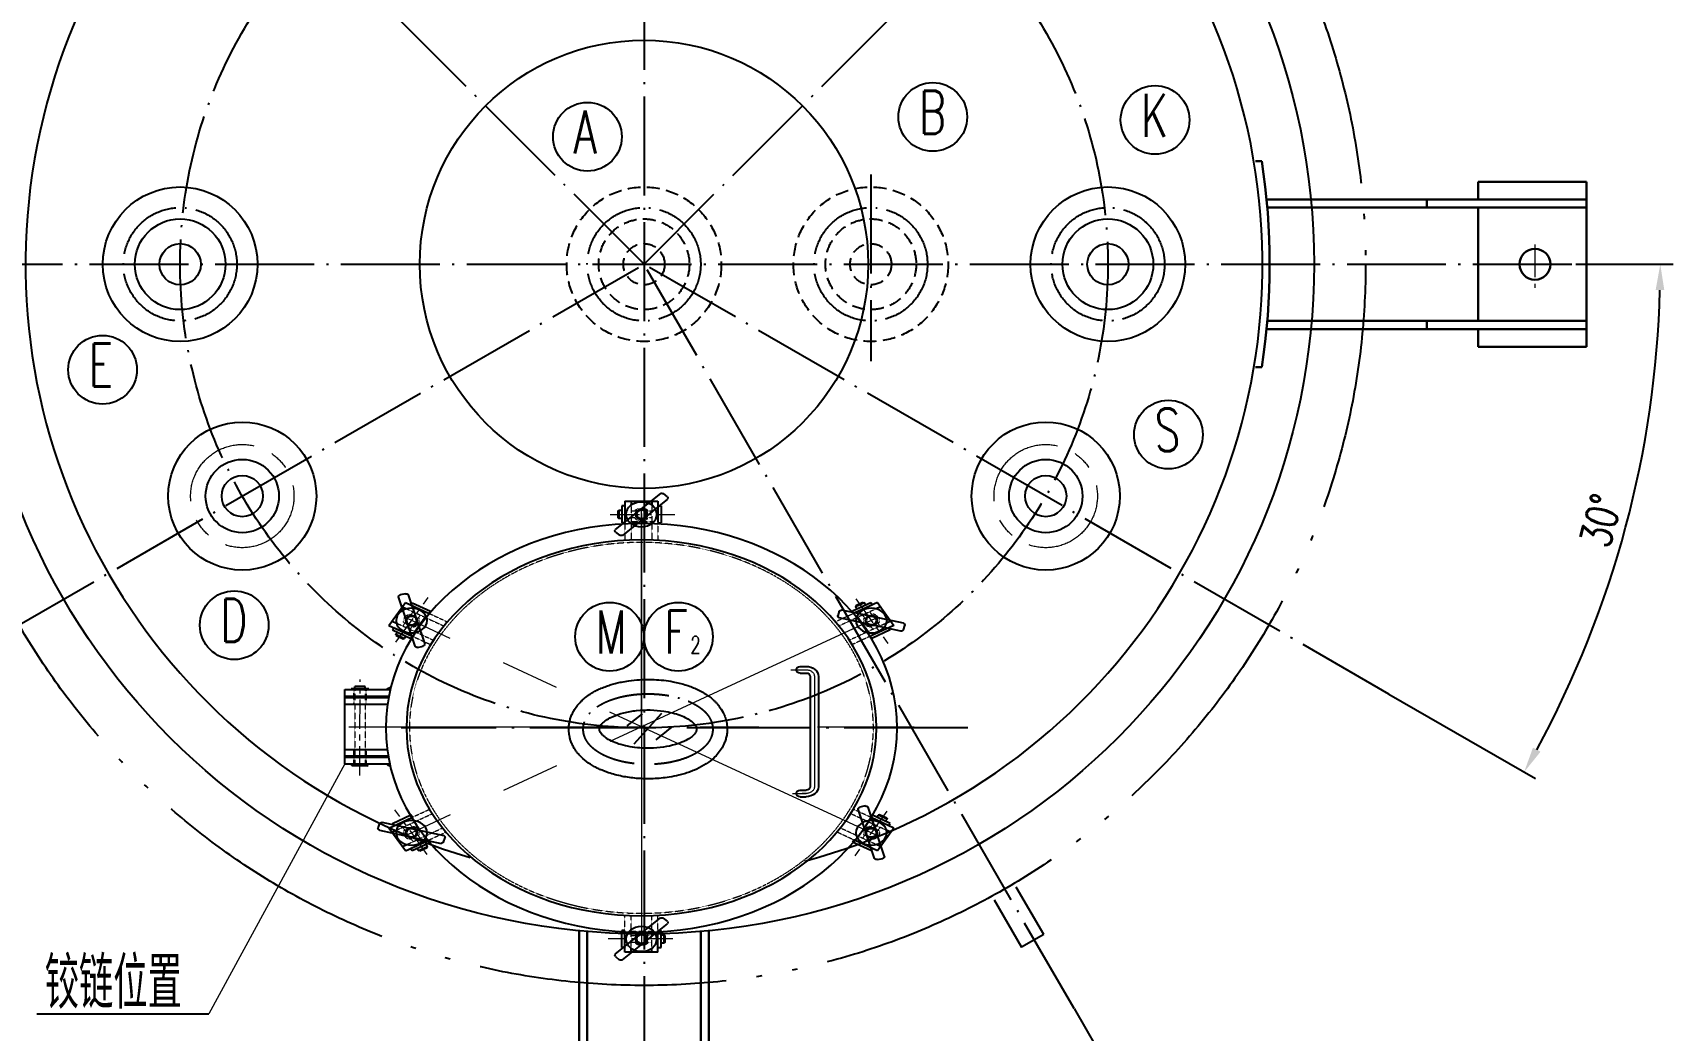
# Model space of a CAD drawing. Extents: x -24492 to -8511, y -379 to 8736.
# Drawn here: x -13362 to -11771, y 853 to 1821 of the extents above; entities that cross this region are included whole.
import ezdxf

# ---------------------------------------------------------------- set-up
doc = ezdxf.new("R2010")
doc.units = 0
doc.header["$MEASUREMENT"] = 0
for name, pattern in [('ACAD_ISO04W100', [30.5, 24, -3, 0.5, -3]), ('ACAD_ISO05W100', [34, 24, -3, 0.5, -3, 0.5, -3]), ('CENTER', [50.8, 31.75, -6.35, 6.35, -6.35]), ('HIDDEN', [0.375, 0.25, -0.125])]:
    doc.linetypes.add(name, pattern=pattern)
doc.layers.get('0').update_dxf_attribs({"linetype": 'CONTINUOUS'})
doc.layers.get('DEFPOINTS').update_dxf_attribs({"linetype": 'CONTINUOUS'})
for name, color, linetype in [('1中心线', 3, 'ACAD_ISO04W100'), ('3轮廓', 7, 'CONTINUOUS'), ('3轮廓、图框', 7, 'CONTINUOUS'), ('4文字、标注、剖面线', 5, 'CONTINUOUS'), ('4文字标注', 5, 'CONTINUOUS'), ('6断裂线', 6, 'ACAD_ISO05W100'), ('7虚线', 1, 'HIDDEN')]:
    doc.layers.add(name, color=color, linetype=linetype)
for name, color, linetype, lineweight in [('中心线', 3, 'CENTER', 18), ('文字，标注', 5, 'CONTINUOUS', 18), ('虚线', 6, 'HIDDEN', 18), ('轮廓线', 7, 'CONTINUOUS', 30)]:
    doc.layers.add(name, color=color, linetype=linetype, lineweight=lineweight)
doc.styles.add('样式 2', font='ROMANS.shx', dxfattribs={"width": 0.75, "bigfont": 'hmhz.shx'})
doc.dimstyles.new('1-4 装配总图', dxfattribs={"dimscale": 4, "dimtxt": 3, "dimasz": 2.5, "dimexe": 1.25, "dimexo": 0, "dimgap": 1, "dimtad": 1, "dimdec": 0, "dimdsep": 46, "dimtxsty": '样式 2', "dimcen": 2.5, "dimclrd": 256, "dimclre": 256, "dimclrt": 256, "dimadec": 0, "dimazin": 0, "dimtfac": 1, "dimtdec": 0, "dimtmove": 0, "dimatfit": 1, "dimfxl": 1, "dimtfill": 1, "dimtfillclr": 256, "dimlwd": -1, "dimarcsym": 0})

# ---------------------------------------------------------------- blocks, each defined once
blk = doc.blocks.new('*D85')
at = {"layer": '3轮廓', "color": 5, "lineweight": -2}
blk.add_line((-12212.9, 2152.6), (-12078.2, 2287.3), dxfattribs=at)
at = {"layer": '3轮廓', "color": 5}
blk.add_arc((-12769.2, 1596.3), 964.7, 46.4848, 88.5152, dxfattribs=at)
for points in [[(-12744.1, 2564.9), (-12744.2, 2556.6), (-12769.2, 2561.1)], [(-12107.8, 2293), (-12102, 2298.9), (-12087, 2278.5)]]:
    blk.add_solid(points, dxfattribs=at)
at = {"layer": 'DEFPOINTS', "color": 0}
for p in [(-12769.2, 2613.2), (-12286.8, 2431.8), (-12212.9, 2152.6), (-12769.2, 1596.3), (-12769.2, 603.3)]:
    blk.add_point(p, dxfattribs=at)
at = {"layer": '3轮廓', "color": 5, "insert": (-12525, 2555.5), "char_height": 30, "attachment_point": 5, "rotation": 345.7175, "style": '样式 2'}
blk.add_mtext('45%%d', dxfattribs=at)
blk = doc.blocks.new('*D86')
at = {"layer": '3轮廓', "color": 5, "lineweight": -2}
blk.add_line((-13325.5, 2152.6), (-13461.9, 2289), dxfattribs=at)
at = {"layer": '3轮廓', "color": 5}
blk.add_arc((-12769.2, 1596.3), 967.1, 91.4812, 133.5188, dxfattribs=at)
for points in [[(-12794.1, 2559), (-12794.2, 2567.3), (-12769.2, 2563.4)], [(-13438, 2300.6), (-13432.2, 2294.6), (-13453, 2280.2)]]:
    blk.add_solid(points, dxfattribs=at)
at = {"layer": 'DEFPOINTS', "color": 0}
for p in [(-12769.2, 2613.2), (-13252.7, 2433.9), (-13325.5, 2152.6), (-12769.2, 1596.3), (-12769.2, 603.3)]:
    blk.add_point(p, dxfattribs=at)
at = {"layer": '3轮廓', "color": 5, "insert": (-13024.9, 2554.9), "char_height": 30, "attachment_point": 5, "rotation": 14.9357, "style": '样式 2'}
blk.add_mtext('45%%d', dxfattribs=at)
blk = doc.blocks.new('*D90')
at = {"layer": '3轮廓', "color": 5, "lineweight": -2}
for p, q in [((-13673.2, 1596.3), (-13767.6, 1596.3)), ((-13491.7, 1179.2), (-13633.8, 1097.1))]:
    blk.add_line(p, q, dxfattribs=at)
at = {"layer": '3轮廓', "color": 5}
blk.add_arc((-12769.2, 1596.3), 985.9, 181.4529, 208.5471, dxfattribs=at)
for points in [[(-13750.6, 1571.4), (-13758.9, 1571.3), (-13755.1, 1596.3)], [(-13638.9, 1123.2), (-13631.6, 1127.2), (-13623, 1103.4)]]:
    blk.add_solid(points, dxfattribs=at)
at = {"layer": 'DEFPOINTS', "color": 0}
for p in [(-13673.2, 1596.3), (-12769.2, 1596.3), (-11865.2, 1596.3), (-13740.1, 1425.1), (-13491.7, 1179.2)]:
    blk.add_point(p, dxfattribs=at)
at = {"layer": '3轮廓', "color": 5, "insert": (-13697.3, 1347.6), "char_height": 30, "attachment_point": 5, "rotation": 285, "style": '样式 2'}
blk.add_mtext('30%%d', dxfattribs=at)
blk = doc.blocks.new('管口符号')
at = {"layer": '4文字标注'}
blk.add_circle((-1249.14, -514.69), 4, dxfattribs=at)
at = {"layer": '4文字标注', "style": '样式 2', "width": 0.7}
for tag, p, height in [('A', (-1250.76, -516.64), 5), ('1', (-1247.74, -516.63), 2)]:
    blk.add_attdef(tag, p, '', height=height, dxfattribs=at)
blk = doc.blocks.new('*D95')
at = {"layer": '3轮廓', "color": 5, "lineweight": -2}
for p, q in [((-11865.2, 1596.3), (-11770.8, 1596.3)), ((-12046.6, 1179.2), (-11904.5, 1097.1))]:
    blk.add_line(p, q, dxfattribs=at)
at = {"layer": '3轮廓', "color": 5}
blk.add_arc((-12769.2, 1596.3), 985.9, 331.4529, 358.5471, dxfattribs=at)
for points in [[(-11779.4, 1571.3), (-11787.8, 1571.4), (-11783.3, 1596.3)], [(-11906.8, 1127.2), (-11899.5, 1123.2), (-11915.4, 1103.4)]]:
    blk.add_solid(points, dxfattribs=at)
at = {"layer": 'DEFPOINTS', "color": 0}
for p in [(-13673.2, 1596.3), (-12769.2, 1596.3), (-11865.2, 1596.3), (-11842.7, 1259.1), (-12046.6, 1179.2)]:
    blk.add_point(p, dxfattribs=at)
at = {"layer": '3轮廓', "color": 5, "insert": (-11841, 1347.6), "char_height": 30, "attachment_point": 5, "rotation": 75, "style": '样式 2'}
blk.add_mtext('30%%d', dxfattribs=at)
blk = doc.blocks.new('*D96')
at = {"layer": '3轮廓', "color": 5, "lineweight": -2}
blk.add_line((-12352, 873.8), (-12282.3, 753), dxfattribs=at)
at = {"layer": '3轮廓', "color": 5}
blk.add_arc((-12769.2, 1596.3), 961.3, 271.4901, 298.5099, dxfattribs=at)
for points in [[(-12308.3, 748), (-12312.4, 755.3), (-12288.5, 763.8)], [(-12744.2, 639.5), (-12744.1, 631.2), (-12769.2, 635.1)]]:
    blk.add_solid(points, dxfattribs=at)
at = {"layer": 'DEFPOINTS', "color": 0}
for p in [(-12769.2, 2613.2), (-12769.2, 1596.3), (-12352, 873.8), (-12602.3, 649.7), (-12769.2, 603.3)]:
    blk.add_point(p, dxfattribs=at)
at = {"layer": '3轮廓', "color": 5, "insert": (-12526.9, 692), "char_height": 30, "attachment_point": 5, "rotation": 15, "style": '样式 2'}
blk.add_mtext('30%%d', dxfattribs=at)
blk = doc.blocks.new('1231231231312')
at = {"layer": '4文字标注'}
blk.add_hatch(color=256, dxfattribs=at).paths.add_polyline_path([(-92.8, 463.7, -0.00347), (-92.2, 460.7), (-88.6, 460.7, 0.169772)])
at = {"layer": '7虚线'}
blk.add_hatch(color=5, dxfattribs=at).paths.add_polyline_path([(-88.5, 370.6), (-91.6, 370.6, -0.003271), (-92.2, 367.7, 0.151748)])
at = {"layer": '3轮廓'}
for p, q in [((-361.2, 691.6), (-317.4, 647.8)), ((-361, 694.7), (-357.2, 698.5)), ((-354.2, 698.7), (-310.4, 654.9)), ((-351.8, 689.3), (-351.8, 663.7)), ((-319.8, 689.3), (-351.8, 689.3)), ((-345.8, 689.3), (-345.8, 684.4)), ((-325.8, 689.3), (-325.8, 684.4)), ((-319.8, 689.3), (-319.8, 664)), ((-352.3, 683.6), (-354.8, 683.6)), ((-354.8, 683.6), (-354.8, 662.9)), ((-351.8, 682.9), (-352.3, 683.6)), ((-320.6, 679.3), (-320.7, 679.3)), ((-319.8, 682.9), (-319.3, 683.6)), ((-319.8, 682.9), (-319.8, 663.6)), ((-319.3, 683.6), (-316.8, 683.6)), ((-316.8, 683.6), (-316.8, 662.9)), ((-313.8, 678.3), (-316.8, 678.3)), ((-313.8, 678.3), (-313.8, 668.3)), ((-312.8, 677.2), (-313.8, 678.3)), ((-312.8, 669.2), (-313.8, 668.3)), ((-312.8, 677.2), (-312.8, 669.2)), ((-352.3, 662.9), (-354.8, 662.9)), ((-351.8, 663.6), (-352.3, 662.9)), ((-345.8, 664), (-345.8, 664)), ((-325.8, 664), (-325.8, 664)), ((-325.8, 664), (-325.8, 664)), ((-319.8, 663.6), (-319.3, 662.9)), ((-319.3, 662.9), (-316.8, 662.9)), ((-319.3, 662.9), (-316.8, 662.9)), ((-316.8, 668.3), (-313.8, 668.3)), ((-310.5, 651.9), (-314.4, 648)), ((-109.6, 575.7), (-125.6, 515.9)), ((-99.9, 573.1), (-116, 513.3)), ((-106.8, 577.1), (-101.7, 575.7)), ((-590, 541.3), (-530.2, 557.3)), ((-564.7, 566.4), (-580.7, 538.6)), ((-567.7, 561.2), (-563.5, 558.7)), ((-564.7, 566.4), (-542.8, 553.7)), ((-559.5, 563.9), (-558.2, 566.1)), ((-559.2, 563.2), (-559.5, 563.9)), ((-559.2, 563.2), (-542.4, 553.5)), ((-558.2, 566.1), (-540.4, 555.8)), ((-556.4, 560.7), (-556.5, 560.6)), ((-552.1, 566), (-553.6, 563.5)), ((-550.7, 566.4), (-552.1, 566)), ((-552.1, 566), (-543.5, 561)), ((-550.7, 566.4), (-543.8, 562.4)), ((-545, 558.5), (-543.5, 561)), ((-543.8, 562.4), (-543.5, 561)), ((-113.3, 566.1), (-131.2, 555.8)), ((-106.9, 566.4), (-129.1, 553.6)), ((-112.1, 563.9), (-113.3, 566.1)), ((-112.4, 563.2), (-112.1, 563.9)), ((-103.9, 561.2), (-108.1, 558.7)), ((-90.9, 538.6), (-106.9, 566.4)), ((-587.4, 531.6), (-527.6, 547.7)), ((-577.7, 543.8), (-573.5, 541.4)), ((-545.8, 548.5), (-545.8, 548.5)), ((-545.8, 548.5), (-545.8, 548.5)), ((-542.4, 553.5), (-541.6, 553.6)), ((-541.6, 553.6), (-540.4, 555.8)), ((-541.6, 553.6), (-540.4, 555.8)), ((-527.7, 555.7), (-526.2, 550.4)), ((-130, 553.6), (-131.2, 555.8)), ((-129.2, 553.5), (-130, 553.6)), ((-125.8, 548.5), (-125.8, 548.5)), ((-93.9, 543.8), (-98.1, 541.4)), ((-590, 533.4), (-591.4, 538.5)), ((-580.7, 538.6), (-558.5, 525.8)), ((-576, 535.4), (-577.2, 533.2)), ((-577.2, 533.2), (-559.4, 522.9)), ((-575.2, 535.5), (-576, 535.4)), ((-558.4, 525.8), (-558.1, 525.1)), ((-555.8, 531.2), (-555.8, 531.2)), ((-115.8, 531.2), (-115.8, 531.2)), ((-115.8, 531.2), (-115.8, 531.2)), ((-113.2, 525.8), (-113.5, 525.1)), ((-96.4, 535.5), (-113.2, 525.8)), ((-90.9, 538.6), (-112.8, 526)), ((-94.3, 533.2), (-112.2, 522.9)), ((-107.6, 525.5), (-106.1, 522.9)), ((-97.5, 527.9), (-106.1, 522.9)), ((-97.8, 526.5), (-104.8, 522.5)), ((-100, 534.3), (-100, 534.4)), ((-97.5, 527.9), (-99, 530.5)), ((-97.8, 526.5), (-97.5, 527.9)), ((-96.4, 535.5), (-95.6, 535.4)), ((-95.6, 535.4), (-94.3, 533.2)), ((-558.1, 525.1), (-559.4, 522.9)), ((-118.7, 511.9), (-124, 513.3)), ((-113.5, 525.1), (-112.2, 522.9)), ((-113.5, 525.1), (-112.2, 522.9)), ((-104.8, 522.5), (-106.1, 522.9)), ((-489.8, 488.8), (-495.6, 488.8)), ((-489.8, 480.8), (-495.6, 480.8)), ((-507.6, 476.8), (-507.6, 342.8)), ((-499.6, 476.8), (-499.6, 342.8)), ((-71.4, 460.9), (-71.4, 461.7)), ((-71.4, 461.7), (-54.1, 461.7)), ((-67.7, 464.4), (-57.8, 464.5)), ((-67.7, 461.7), (-67.7, 464.4)), ((-57.8, 461.7), (-57.8, 464.4)), ((-54.1, 460.9), (-54.1, 461.7)), ((-48.2, 460.7), (-92.2, 460.7)), ((-48.2, 452.7), (-90.8, 452.7)), ((-48.2, 451.2), (-90.6, 451.2)), ((-54.1, 460.9), (-71.4, 460.9)), ((-67.7, 460.7), (-67.7, 460.9)), ((-57.8, 460.7), (-57.8, 460.9)), ((-48.2, 370.7), (-48.2, 460.7)), ((-48.2, 443.2), (-89.5, 443.2)), ((-48.2, 388.2), (-89.2, 388.2)), ((-48.2, 370.7), (-91.7, 370.7)), ((-48.2, 378.7), (-90.4, 378.7)), ((-48.2, 380.2), (-90.2, 380.2)), ((-70.4, 370.3), (-70, 370.4)), ((-70.4, 368.8), (-70.4, 370.3)), ((-69.8, 368.4), (-70.4, 368.8)), ((-70, 370.4), (-62.7, 370.4)), ((-69.8, 368.4), (-55.6, 368.4)), ((-55.4, 370.4), (-62.7, 370.4)), ((-55.6, 368.4), (-55, 368.8)), ((-55, 370.3), (-55.4, 370.4)), ((-55, 368.8), (-55, 370.3)), ((-489.8, 338.8), (-495.6, 338.8)), ((-552.9, 319.6), (-547.6, 318.1)), ((-489.8, 330.8), (-495.6, 330.8)), ((-580.7, 292.8), (-558.8, 305.5)), ((-577.2, 298.3), (-559.4, 308.6)), ((-575.2, 296), (-558.4, 305.7)), ((-574.1, 303.5), (-565.5, 308.5)), ((-573.8, 304.9), (-574.1, 303.5)), ((-574.1, 303.5), (-572.6, 300.9)), ((-573.8, 304.9), (-566.8, 308.9)), ((-571.7, 258.3), (-555.6, 318.2)), ((-566.8, 308.9), (-565.5, 308.5)), ((-564, 305.9), (-565.5, 308.5)), ((-562, 255.8), (-546, 315.6)), ((-558.1, 306.4), (-559.4, 308.6)), ((-558.1, 306.4), (-559.4, 308.6)), ((-558.4, 305.7), (-558.1, 306.4)), ((-113.5, 306.4), (-112.2, 308.6)), ((-113.2, 305.7), (-113.5, 306.4)), ((-90.9, 292.8), (-113.1, 305.6)), ((-94.3, 298.3), (-112.2, 308.6)), ((-580.7, 292.8), (-564.7, 265.1)), ((-577.7, 287.6), (-573.5, 290)), ((-576, 296.1), (-577.2, 298.3)), ((-575.2, 296), (-576, 296.1)), ((-571.6, 297.2), (-571.6, 297.1)), ((-555.8, 300.3), (-555.8, 300.3)), ((-555.8, 300.3), (-555.8, 300.3)), ((-84.1, 299.8), (-144, 283.8)), ((-81.6, 290.2), (-141.4, 274.1)), ((-115.8, 300.3), (-115.8, 300.3)), ((-106.9, 265.1), (-90.9, 292.8)), ((-93.9, 287.6), (-98.1, 290)), ((-96.4, 296), (-95.6, 296.1)), ((-95.6, 296.1), (-94.3, 298.3)), ((-81.6, 298.1), (-80.2, 292.9)), ((-567.7, 270.3), (-563.5, 272.7)), ((-564.7, 265.1), (-542.5, 277.9)), ((-558.2, 265.4), (-540.4, 275.7)), ((-545.8, 282.9), (-545.8, 282.9)), ((-542.4, 278), (-541.6, 277.9)), ((-541.6, 277.9), (-540.4, 275.7)), ((-143.9, 275.8), (-145.4, 281.1)), ((-130, 277.9), (-131.2, 275.7)), ((-130, 277.9), (-131.2, 275.7)), ((-113.3, 265.4), (-131.2, 275.7)), ((-129.2, 278), (-130, 277.9)), ((-112.4, 268.3), (-129.2, 278)), ((-106.9, 265.1), (-128.8, 277.8)), ((-126.6, 273), (-128.1, 270.4)), ((-125.8, 282.9), (-125.8, 283)), ((-125.8, 282.9), (-125.8, 283)), ((-115.2, 270.8), (-115.1, 270.9)), ((-103.9, 270.3), (-108.1, 272.7)), ((-564.8, 254.4), (-569.9, 255.8)), ((-559.2, 268.3), (-559.5, 267.6)), ((-559.5, 267.6), (-558.2, 265.4)), ((-119.5, 265.4), (-128.1, 270.4)), ((-127.8, 269.1), (-128.1, 270.4)), ((-120.9, 265.1), (-127.8, 269.1)), ((-120.9, 265.1), (-119.5, 265.4)), ((-119.5, 265.4), (-118, 268)), ((-112.1, 267.6), (-113.3, 265.4)), ((-112.4, 268.3), (-112.1, 267.6)), ((-317.4, 132.8), (-361.2, 176.6)), ((-361.1, 179.6), (-357.2, 183.5)), ((-310.4, 139.8), (-354.2, 183.7)), ((-358.8, 162.2), (-357.8, 163.2)), ((-358.8, 154.2), (-358.8, 162.2)), ((-357.8, 153.2), (-357.8, 163.2)), ((-354.8, 163.2), (-357.8, 163.2)), ((-352.3, 168.5), (-354.8, 168.5)), ((-352.3, 168.5), (-354.8, 168.5)), ((-354.8, 147.9), (-354.8, 168.5)), ((-351.8, 167.9), (-352.3, 168.5)), ((-351.8, 148.5), (-351.8, 167.9)), ((-351.8, 142.2), (-351.8, 167.5)), ((-345.8, 167.4), (-345.8, 167.5)), ((-345.8, 167.4), (-345.8, 167.5)), ((-325.8, 167.4), (-325.8, 167.5)), ((-319.8, 167.9), (-319.3, 168.5)), ((-319.8, 142.2), (-319.8, 167.8)), ((-319.3, 168.5), (-316.8, 168.5)), ((-316.8, 147.9), (-316.8, 168.5)), ((-358.8, 154.2), (-357.8, 153.2)), ((-357.8, 153.2), (-354.8, 153.2)), ((-352.3, 147.9), (-354.8, 147.9)), ((-351.8, 148.5), (-352.3, 147.9)), ((-351, 152.2), (-350.9, 152.2)), ((-345.8, 142.2), (-345.8, 147)), ((-325.8, 142.2), (-325.8, 147)), ((-319.8, 148.5), (-319.3, 147.9)), ((-319.3, 147.9), (-316.8, 147.9)), ((-351.8, 142.2), (-319.8, 142.2)), ((-310.6, 136.8), (-314.3, 133))]:
    blk.add_line(p, q, dxfattribs=at)
for centre, radius in [((-335.8, 673.3), 15), ((-335.8, 673.3), 6), ((-335.8, 673.3), 5), ((-335.8, 414.3), 248), ((-335.8, 414.3), 228), ((-558.8, 544.5), 15), ((-112.8, 544.5), 15), ((-558.8, 544.5), 6), ((-558.8, 544.5), 5), ((-112.8, 544.5), 6), ((-112.8, 544.5), 5), ((-558.8, 287), 15), ((-558.8, 287), 6), ((-558.8, 287), 5), ((-112.8, 287), 15), ((-112.8, 287), 6), ((-112.8, 287), 5), ((-335.8, 158.2), 15), ((-335.8, 158.2), 6), ((-335.8, 158.2), 5)]:
    blk.add_circle(centre, radius, dxfattribs=at)
for centre, radius, start, end in [((-358.1, 693), 3.41, 149.1846, 202.9165), ((-355.5, 695.6), 3.41, 67.0835, 120.8154), ((-313.5, 653.6), 3.41, 329.1846, 22.9165), ((-316.1, 651), 3.41, 247.0835, 300.8154), ((-106.9, 573.7), 3.41, 89.1846, 142.9165), ((-103.3, 572.7), 3.41, 7.0835, 60.8154), ((-530.6, 554), 3.41, 29.1846, 82.9165), ((-588, 538.6), 3.41, 127.0835, 180.8154), ((-529.7, 550.4), 3.41, 307.0835, 0.8154), ((-587, 535), 3.41, 209.1846, 262.9165), ((-122.2, 516.3), 3.41, 187.0835, 240.8154), ((-118.7, 515.3), 3.41, 269.1846, 322.9165), ((-495.6, 476.8), 12, 90, 180), ((-495.6, 476.8), 4, 90, 180), ((-489.8, 484.8), 4, 270, 90), ((-495.6, 342.8), 12, 180, 270), ((-495.6, 342.8), 4, 180, 270), ((-489.8, 334.8), 4, 270, 90), ((-552.9, 316.1), 3.41, 89.1846, 142.9165), ((-549.4, 315.2), 3.41, 7.0835, 60.8154), ((-84.6, 296.4), 3.41, 29.1846, 82.9165), ((-83.6, 292.9), 3.41, 307.0835, 0.8154), ((-141.9, 281.1), 3.41, 127.0835, 180.8154), ((-141, 277.5), 3.41, 209.1846, 262.9165), ((-568.3, 258.8), 3.41, 187.0835, 240.8154), ((-564.7, 257.8), 3.41, 269.1846, 322.9165), ((-358.1, 177.9), 3.41, 149.1846, 202.9165), ((-355.5, 180.5), 3.41, 67.0835, 120.8154), ((-316.1, 135.9), 3.41, 247.0835, 300.8154), ((-313.5, 138.5), 3.41, 329.1846, 22.9165)]:
    blk.add_arc(centre, radius, start, end, dxfattribs=at)
at = {"layer": '4文字标注'}
for centre, start, end in [((-95, 456.1), 35.3356, 73.8771), ((-95, 375.1), 290.1496, 324.6644)]:
    blk.add_arc(centre, 7.9, start, end, dxfattribs=at)
at = {"layer": '中心线'}
for p, q in [((-305.5, 673.3), (-368.1, 673.3)), ((-543.7, 570.7), (-574.9, 516.6)), ((-97.6, 518.3), (-128.9, 572.4)), ((-62.7, 356.5), (-62.8, 473.1)), ((-573.9, 313.2), (-542.7, 259)), ((-127.9, 260.8), (-96.7, 314.9)), ((-366.1, 158.2), (-303.5, 158.2))]:
    blk.add_line(p, q, dxfattribs=at)
at = {"layer": '中心线', "color": 3, "ltscale": 10}
for p, q in [((-335.8, 415.7), (-335.8, 677.9)), ((-335.8, 674.5), (-335.8, 158.2)), ((-562.8, 546.8), (-108.8, 284.7)), ((-562.8, 284.7), (-108.8, 546.8)), ((-503.6, 476.8), (-503.6, 342.8)), ((-52.1, 415.7), (-600.3, 415.7)), ((-335.8, 415.7), (-335.8, 153.6))]:
    blk.add_line(p, q, dxfattribs=at)
at = {"layer": '中心线', "ltscale": 2}
for p, q in [((-480.8, 484.8), (-495.6, 484.8)), ((-491.6, 334.8), (-495.6, 334.8)), ((-482.2, 334.8), (-495.6, 334.8)), ((-495.6, 334.8), (-491.6, 334.8))]:
    blk.add_line(p, q, dxfattribs=at)
for centre, start, end in [((-495.6, 476.8), 90, 180), ((-495.6, 342.8), 180, 270)]:
    blk.add_arc(centre, 8, start, end, dxfattribs=at)
at = {"layer": '虚线'}
for p, q in [((-345.8, 683.8), (-345.8, 664.1)), ((-345.8, 677.3), (-338.8, 677.3)), ((-345.8, 669.3), (-338.8, 669.3)), ((-341.7, 678.5), (-341.7, 677.3)), ((-341.7, 668), (-341.7, 669.3)), ((-332.8, 677.3), (-325.8, 677.3)), ((-332.8, 669.3), (-325.8, 669.3)), ((-329.9, 678.5), (-329.9, 677.3)), ((-329.9, 668), (-329.9, 669.3)), ((-325.8, 683.8), (-325.8, 664.1)), ((-320.6, 678.3), (-320.7, 678.3)), ((-351.8, 663.7), (-351.8, 641.7)), ((-347.8, 664.3), (-323.8, 664.3)), ((-345.8, 664), (-345.8, 642.1)), ((-325.8, 664), (-325.8, 642.1)), ((-319.8, 664), (-319.8, 641.7)), ((-562.9, 558.4), (-545.9, 548.6)), ((-555.5, 560.2), (-555.6, 560.1)), ((-108.6, 558.4), (-125.7, 548.6)), ((-573, 541.1), (-555.9, 531.3)), ((-567.3, 537.8), (-563.8, 543.9)), ((-566.3, 542), (-565.2, 541.4)), ((-560.8, 549.1), (-557.3, 555.2)), ((-560.4, 552.2), (-559.3, 551.6)), ((-557, 529.6), (-545, 550.4)), ((-553.9, 545.1), (-550.4, 551.2)), ((-551.3, 547), (-552.4, 547.6)), ((-545.8, 548.5), (-527.4, 537.9)), ((-542.8, 553.7), (-524.1, 542.9)), ((-129.1, 553.6), (-147.5, 542.9)), ((-125.8, 548.5), (-144.2, 537.9)), ((-126.6, 550.4), (-114.6, 529.6)), ((-121.2, 551.2), (-117.7, 545.1)), ((-120.3, 547), (-119.2, 547.6)), ((-98.7, 541.1), (-115.7, 531.3)), ((-114.3, 555.2), (-110.8, 549.1)), ((-111.2, 552.2), (-112.3, 551.6)), ((-107.8, 543.9), (-104.3, 537.8)), ((-105.3, 542), (-106.4, 541.4)), ((-560.4, 533.8), (-556.9, 539.9)), ((-558.5, 525.9), (-540.2, 515.3)), ((-557.2, 536.8), (-558.3, 537.4)), ((-555.8, 531.2), (-537.5, 520.6)), ((-115.8, 531.2), (-134.1, 520.6)), ((-112.8, 526), (-131.4, 515.3)), ((-114.7, 539.9), (-111.2, 533.8)), ((-114.4, 536.8), (-113.3, 537.4)), ((-100.8, 533.8), (-100.9, 533.9)), ((-68.7, 460.7), (-68.7, 443.2)), ((-67.7, 460.7), (-67.7, 370.4)), ((-57.7, 460.7), (-57.7, 370.4)), ((-56.7, 443.2), (-56.7, 460.7)), ((-68.7, 388.2), (-68.7, 370.7)), ((-56.7, 370.7), (-56.7, 388.2)), ((-558.8, 305.5), (-541.3, 315.6)), ((-555.8, 300.3), (-538.6, 310.2)), ((-115.8, 300.3), (-132.6, 310)), ((-113.1, 305.6), (-129.9, 315.3)), ((-572.9, 290.4), (-555.9, 300.2)), ((-570.8, 297.7), (-570.7, 297.6)), ((-563.8, 287.6), (-567.3, 293.6)), ((-566.3, 289.5), (-565.2, 290.1)), ((-556.9, 291.6), (-560.4, 297.6)), ((-557.2, 294.7), (-558.3, 294.1)), ((-545, 281.1), (-557, 301.9)), ((-545.8, 282.9), (-528.7, 292.8)), ((-542.5, 277.9), (-525.5, 287.8)), ((-128.8, 277.8), (-146, 287.7)), ((-125.8, 283), (-142.7, 292.7)), ((-114.6, 301.9), (-126.6, 281.1)), ((-98.6, 290.4), (-115.7, 300.2)), ((-111.2, 297.6), (-114.7, 291.6)), ((-114.4, 294.7), (-113.3, 294.1)), ((-104.3, 293.6), (-107.8, 287.6)), ((-105.3, 289.5), (-106.4, 290.1)), ((-563, 273), (-545.9, 282.9)), ((-557.3, 276.3), (-560.8, 282.4)), ((-560.4, 279.2), (-559.3, 279.9)), ((-550.4, 280.3), (-553.9, 286.4)), ((-551.3, 284.5), (-552.4, 283.9)), ((-108.7, 273), (-125.7, 282.9)), ((-117.7, 286.4), (-121.2, 280.3)), ((-120.3, 284.5), (-119.2, 283.9)), ((-116.1, 271.3), (-116, 271.4)), ((-110.8, 282.4), (-114.3, 276.3)), ((-111.2, 279.2), (-112.3, 279.9)), ((-351.8, 167.5), (-351.8, 187.4)), ((-345.8, 167.5), (-345.8, 187)), ((-325.8, 167.5), (-325.8, 186.9)), ((-319.8, 167.8), (-319.8, 186.9)), ((-323.8, 167.2), (-347.8, 167.2)), ((-345.8, 147.7), (-345.8, 167.4)), ((-338.8, 162.2), (-345.8, 162.2)), ((-341.7, 163.5), (-341.7, 162.2)), ((-325.8, 162.2), (-332.8, 162.2)), ((-329.9, 163.5), (-329.9, 162.2)), ((-325.8, 147.7), (-325.8, 167.4)), ((-351, 153.2), (-350.9, 153.2)), ((-338.8, 154.2), (-345.8, 154.2)), ((-341.7, 153), (-341.7, 154.2)), ((-325.8, 154.2), (-332.8, 154.2)), ((-329.9, 153), (-329.9, 154.2))]:
    blk.add_line(p, q, dxfattribs=at)
blk.add_circle((-335.8, 414.3), 225, dxfattribs=at)
for centre, start, end in [((-335.8, 446.3), 86.9177, 93.0813), ((-362.2, 431), 146.9177, 153.0813), ((-309.4, 431), 26.9177, 33.0813), ((-362.2, 400.5), 206.9177, 213.0813), ((-309.4, 400.5), 326.9177, 333.0813), ((-335.8, 385.2), 266.9177, 273.0813)]:
    blk.add_arc(centre, 218, start, end, dxfattribs=at)
for centre, major_axis in [((-335.8, 676.7), (6.49, 0)), ((-561.8, 546.2), (3.24, 5.62)), ((-109.8, 546.2), (3.24, -5.62)), ((-561.8, 285.2), (-3.24, 5.62)), ((-109.8, 285.2), (-3.24, -5.62)), ((-335.8, 154.7), (-6.49, 0))]:
    blk.add_ellipse(centre, major_axis=major_axis, ratio=0.655546, start_param=0.430704, end_param=2.710888, dxfattribs=at)
at = {"layer": '虚线', "extrusion": (0, 0, -1)}
for centre, major_axis in [((-335.8, 669.8), (6.49, 0)), ((-555.8, 542.8), (3.24, 5.62)), ((-115.8, 542.8), (3.24, -5.62)), ((-555.8, 288.7), (-3.24, 5.62)), ((-115.8, 288.7), (-3.24, -5.62)), ((-335.8, 161.7), (-6.49, 0))]:
    blk.add_ellipse(centre, major_axis=major_axis, ratio=0.655546, start_param=0.430704, end_param=2.710888, dxfattribs=at)

msp = doc.modelspace()

# ---------------------------------------------------------------- linework, layer by layer
at = {"color": 7, "linetype": 'Continuous'}
msp.add_line((-12381.46547, 945.87196), (-12403.01261, 933.43171), dxfattribs=at)
msp.add_line((-12381.46547, 945.87196), (-12403.01261, 933.43171), dxfattribs=at)
at = {"layer": '1中心线', "ltscale": 4}
for p, q in [((-12769.18197, 2613.17917), (-12769.18197, 603.25067)), ((-12769.18197, 1596.34003), (-13325.47035, 2152.62841)), ((-12769.18197, 1596.34003), (-12212.89359, 2152.62841)), ((-12549.18197, 1683.41621), (-12549.18197, 1502.19304)), ((-13673.21229, 1596.34003), (-11865.15165, 1596.34003)), ((-13491.72297, 1179.18078), (-12769.18197, 1596.34003)), ((-12046.64096, 1179.18078), (-12769.18197, 1596.34003)), ((-12352.02272, 873.79902), (-12769.18197, 1596.34003))]:
    msp.add_line(p, q, dxfattribs=at)
at = {"layer": '1中心线', "color": 3, "ltscale": 5}
msp.add_line((-12454.99261, 1146.31827), (-13004.78156, 1146.31827), dxfattribs=at)
at = {"layer": '1中心线', "ltscale": 4}
msp.add_circle((-12769.18197, 1596.34003), 450, dxfattribs=at)
at = {"layer": '1中心线', "ltscale": 3}
for centre in [(-13219.18197, 1596.34003), (-12769.18197, 1596.34003), (-12549.18197, 1596.34003), (-12319.18197, 1596.34003)]:
    msp.add_circle(centre, 55, dxfattribs=at)
msp.add_open_spline([(-12702.48559, 1145.1367), (-12702.48559, 1145.81283), (-12702.52028, 1146.50071), (-12702.67363, 1148.02279), (-12702.80796, 1148.84461), (-12703.13448, 1150.2916), (-12703.30449, 1150.9124), (-12703.6961, 1152.1299), (-12703.91805, 1152.72832), (-12704.66097, 1154.49995), (-12705.25605, 1155.64179), (-12706.38013, 1157.45362), (-12706.86229, 1158.15276), (-12707.7952, 1159.38367), (-12708.23891, 1159.92697), (-12709.16804, 1160.98919), (-12709.64871, 1161.50291), (-12710.64936, 1162.50677), (-12711.17234, 1162.99981), (-12712.25241, 1163.95991), (-12712.81098, 1164.4284), (-12714.19947, 1165.53058), (-12715.03894, 1166.14793), (-12716.78282, 1167.33976), (-12717.69179, 1167.91738), (-12719.55823, 1169.02337), (-12720.52559, 1169.55763), (-12722.51307, 1170.5827), (-12723.53432, 1171.07406), (-12726.02077, 1172.19153), (-12727.50114, 1172.79632), (-12730.22352, 1173.80683), (-12731.44756, 1174.22759), (-12733.93501, 1175.01813), (-12735.20118, 1175.38883), (-12737.88946, 1176.11191), (-12739.319, 1176.46114), (-12742.21579, 1177.10019), (-12743.68562, 1177.39064), (-12748.14948, 1178.17368), (-12751.1996, 1178.57809), (-12757.38097, 1179.14731), (-12760.51181, 1179.31174), (-12766.94281, 1179.39989), (-12770.2443, 1179.31147), (-12776.77168, 1178.86851), (-12780.00206, 1178.51348), (-12785.37691, 1177.68884), (-12787.54973, 1177.28702), (-12791.34633, 1176.45782), (-12792.99283, 1176.05291), (-12795.95501, 1175.23907), (-12797.27577, 1174.84328), (-12799.85975, 1174.00023), (-12801.12853, 1173.55121), (-12803.5987, 1172.60403), (-12804.79789, 1172.10687), (-12807.1539, 1171.05103), (-12808.30181, 1170.49644), (-12810.50263, 1169.34727), (-12811.56228, 1168.74951), (-12813.14978, 1167.77979), (-12813.70064, 1167.42852), (-12814.67792, 1166.77748), (-12815.10546, 1166.48265), (-12815.93742, 1165.88802), (-12816.34372, 1165.58696), (-12817.53792, 1164.66854), (-12818.30525, 1164.0327), (-12819.77339, 1162.71582), (-12820.47558, 1162.0333), (-12821.79542, 1160.63347), (-12822.41687, 1159.91243), (-12823.59195, 1158.40691), (-12824.13735, 1157.63237), (-12825.13363, 1156.04275), (-12825.58801, 1155.2218), (-12826.39726, 1153.53182), (-12826.75296, 1152.65995), (-12827.23262, 1151.23098), (-12827.3961, 1150.67083), (-12827.68874, 1149.48853), (-12827.81501, 1148.85901), (-12827.97263, 1147.83216), (-12828.0217, 1147.43593), (-12828.10435, 1146.55771), (-12828.13266, 1146.06225), (-12828.15297, 1145.05903), (-12828.14473, 1144.55247), (-12828.09211, 1143.55605), (-12828.04764, 1143.06087), (-12827.93711, 1142.18754), (-12827.87855, 1141.81075), (-12827.73749, 1141.04554), (-12827.65611, 1140.66376), (-12827.44222, 1139.77914), (-12827.30204, 1139.28023), (-12826.9856, 1138.2904), (-12826.81338, 1137.8115), (-12826.42879, 1136.84718), (-12826.21869, 1136.36847), (-12825.77004, 1135.43119), (-12825.5299, 1134.96907), (-12824.76692, 1133.60676), (-12824.2023, 1132.73126), (-12823.21621, 1131.37704), (-12822.83476, 1130.88778), (-12822.04266, 1129.93444), (-12821.63028, 1129.46813), (-12820.76843, 1128.54886), (-12820.32017, 1128.09738), (-12819.31969, 1127.14268), (-12818.76382, 1126.64462), (-12817.73512, 1125.7759), (-12817.27428, 1125.40399), (-12816.33502, 1124.67869), (-12815.85293, 1124.32243), (-12814.86523, 1123.6227), (-12814.36261, 1123.28137), (-12812.82227, 1122.27768), (-12811.74509, 1121.63132), (-12809.78398, 1120.54396), (-12808.91041, 1120.0888), (-12807.08416, 1119.19339), (-12806.13724, 1118.75751), (-12804.19908, 1117.9196), (-12803.20258, 1117.51529), (-12800.87504, 1116.62915), (-12799.5311, 1116.15948), (-12796.76608, 1115.27375), (-12795.35411, 1114.8605), (-12792.01785, 1113.9717), (-12790.0756, 1113.51898), (-12786.02698, 1112.70199), (-12783.91975, 1112.34235), (-12779.65524, 1111.74228), (-12777.49516, 1111.50135), (-12772.72844, 1111.1048), (-12770.10807, 1110.9729), (-12764.86951, 1110.87904), (-12762.2471, 1110.91696), (-12757.02254, 1111.16208), (-12754.42794, 1111.36898), (-12749.27515, 1111.95333), (-12746.71531, 1112.33269), (-12741.71815, 1113.25646), (-12739.27588, 1113.80164), (-12733.6228, 1115.29487), (-12730.50953, 1116.30582), (-12726.05326, 1118.06771), (-12724.59095, 1118.70356), (-12722.21435, 1119.84002), (-12721.2842, 1120.31429), (-12719.7527, 1121.14801), (-12719.14098, 1121.49609), (-12717.93996, 1122.21069), (-12717.35633, 1122.57382), (-12716.12033, 1123.37902), (-12715.47486, 1123.82235), (-12714.22608, 1124.72895), (-12713.62172, 1125.19281), (-12712.43797, 1126.15525), (-12711.86557, 1126.64827), (-12710.43591, 1127.9572), (-12709.61241, 1128.78912), (-12708.0737, 1130.52435), (-12707.35515, 1131.43155), (-12706.05154, 1133.30564), (-12705.46251, 1134.27781), (-12704.67163, 1135.81551), (-12704.4173, 1136.35851), (-12704.03934, 1137.2539), (-12703.90299, 1137.60071), (-12703.64351, 1138.31373), (-12703.52175, 1138.67671), (-12703.18805, 1139.76487), (-12703.00337, 1140.50315), (-12702.78978, 1141.60761), (-12702.72971, 1141.96935), (-12702.57967, 1143.05241), (-12702.51664, 1143.79909), (-12702.48859, 1144.73647), (-12702.48559, 1144.93701), (-12702.48559, 1145.1367)], degree=3, knots=[0, 0, 0, 0, 0.0489122427, 0.0489122427, 0.109095215, 0.109095215, 0.154974362, 0.154974362, 0.200853509, 0.200853509, 0.2926118029, 0.2926118029, 0.3526419207, 0.3526419207, 0.4017134326, 0.4017134326, 0.4507849444, 0.4507849444, 0.4998564563, 0.4998564563, 0.5489279681, 0.5489279681, 0.6176973992, 0.6176973992, 0.6864668304, 0.6864668304, 0.7552362615, 0.7552362615, 0.8240056927, 0.8240056927, 0.918045484, 0.918045484, 0.9914356199, 0.9914356199, 1.0648257558, 1.0648257558, 1.1444506344, 1.1444506344, 1.224075513, 1.224075513, 1.3833252703, 1.3833252703, 1.5425750275, 1.5425750275, 1.7097361502, 1.7097361502, 1.8768972728, 1.8768972728, 1.9935538384, 1.9935538384, 2.0856242428, 2.0856242428, 2.1624267513, 2.1624267513, 2.2392292598, 2.2392292598, 2.3160317684, 2.3160317684, 2.3928342769, 2.3928342769, 2.4696367854, 2.4696367854, 2.5115485115, 2.5115485115, 2.545010473, 2.545010473, 2.5784724344, 2.5784724344, 2.6453963574, 2.6453963574, 2.7123202803, 2.7123202803, 2.7792442033, 2.7792442033, 2.8461681262, 2.8461681262, 2.9130920491, 2.9130920491, 2.9800159721, 2.9800159721, 3.0218889561, 3.0218889561, 3.0673242441, 3.0673242441, 3.095947752, 3.095947752, 3.1316356419, 3.1316356419, 3.1673235318, 3.1673235318, 3.2030114217, 3.2030114217, 3.2307657536, 3.2307657536, 3.2585200854, 3.2585200854, 3.2956794116, 3.2956794116, 3.3328387378, 3.3328387378, 3.369998064, 3.369998064, 3.4071573902, 3.4071573902, 3.4814760426, 3.4814760426, 3.5250975834, 3.5250975834, 3.5687191241, 3.5687191241, 3.6123406649, 3.6123406649, 3.6633785978, 3.6633785978, 3.7029125549, 3.7029125549, 3.742446512, 3.742446512, 3.7819804691, 3.7819804691, 3.8610483833, 3.8610483833, 3.922068341, 3.922068341, 3.9847857615, 3.9847857615, 4.047503182, 4.047503182, 4.1290813674, 4.1290813674, 4.2106595529, 4.2106595529, 4.3184293909, 4.3184293909, 4.4304888668, 4.4304888668, 4.5425483427, 4.5425483427, 4.675606308, 4.675606308, 4.8086642733, 4.8086642733, 4.9417222386, 4.9417222386, 5.0762055329, 5.0762055329, 5.2106888273, 5.2106888273, 5.39561584, 5.39561584, 5.4902455602, 5.4902455602, 5.5546963253, 5.5546963253, 5.5987511394, 5.5987511394, 5.6428059535, 5.6428059535, 5.6937258297, 5.6937258297, 5.7446457058, 5.7446457058, 5.795565582, 5.795565582, 5.8765176949, 5.8765176949, 5.9574698078, 5.9574698078, 6.0384219207, 6.0384219207, 6.0810445544, 6.0810445544, 6.1081940767, 6.1081940767, 6.135343599, 6.135343599, 6.1896426437, 6.1896426437, 6.2160085021, 6.2160085021, 6.268740219, 6.268740219, 6.2831853072, 6.2831853072, 6.2831853072, 6.2831853072], dxfattribs=at)
at = {"layer": '3轮廓'}
for p, q in [((-12381.46547, 945.87196), (-12408.01464, 991.85646)), ((-12429.56411, 979.42024), (-12403.01261, 933.43171))]:
    msp.add_line(p, q, dxfattribs=at)
for centre, radius in [((-13219.18197, 1596.34003), 75), ((-12319.18197, 1596.34003), 75), ((-13219.18197, 1596.34003), 44), ((-12319.18197, 1596.34003), 44), ((-13219.18197, 1596.34003), 20), ((-12319.18197, 1596.34003), 20), ((-13158.8934, 1371.34003), 71.875), ((-12379.47054, 1371.34003), 71.875), ((-13158.8934, 1371.34003), 35.59022), ((-12379.47054, 1371.34003), 35.59022), ((-13158.8934, 1371.34003), 20), ((-12379.47054, 1371.34003), 20)]:
    msp.add_circle(centre, radius, dxfattribs=at)
at = {"layer": '3轮廓', "color": 1, "linetype": 'HIDDEN', "ltscale": 50}
for centre, radius in [((-12769.18197, 1596.34003), 75), ((-12549.18197, 1596.34003), 75), ((-12769.18197, 1596.34003), 44), ((-12549.18197, 1596.34003), 44), ((-12769.18197, 1596.34003), 20), ((-12549.18197, 1596.34003), 20)]:
    msp.add_circle(centre, radius, dxfattribs=at)
at = {"layer": '3轮廓'}
for points, knots in [([(-12688.48559, 1145.13669), (-12688.48559, 1147.05173), (-12688.64858, 1148.97615), (-12689.27657, 1152.71593), (-12689.74529, 1154.55569), (-12690.93214, 1158.06684), (-12691.65443, 1159.75348), (-12693.55129, 1163.45236), (-12694.79897, 1165.40521), (-12696.7277, 1167.96219), (-12697.31711, 1168.69121), (-12698.53357, 1170.10496), (-12699.15606, 1170.78437), (-12700.42406, 1172.09048), (-12701.0692, 1172.71773), (-12702.49212, 1174.02953), (-12703.26618, 1174.69993), (-12704.68709, 1175.86201), (-12705.32709, 1176.36198), (-12706.80997, 1177.4711), (-12707.66105, 1178.07197), (-12709.31129, 1179.17524), (-12710.11116, 1179.68386), (-12711.72587, 1180.66266), (-12712.54329, 1181.13444), (-12715.03364, 1182.50564), (-12716.73113, 1183.35372), (-12720.21254, 1184.93951), (-12721.98898, 1185.67411), (-12725.61365, 1187.03688), (-12727.4644, 1187.6665), (-12731.22023, 1188.82134), (-12733.12708, 1189.34707), (-12737.00592, 1190.30292), (-12738.9691, 1190.73102), (-12743.9576, 1191.68483), (-12747.01377, 1192.14899), (-12753.18726, 1192.85759), (-12756.30931, 1193.10287), (-12764.17064, 1193.4444), (-12768.93178, 1193.40138), (-12777.126, 1192.89554), (-12780.5816, 1192.54506), (-12786.35865, 1191.72028), (-12788.70343, 1191.31706), (-12792.72064, 1190.50115), (-12794.41031, 1190.11801), (-12797.72257, 1189.28417), (-12799.3493, 1188.8339), (-12802.54929, 1187.86295), (-12804.12513, 1187.34137), (-12807.43693, 1186.14658), (-12809.15872, 1185.46544), (-12812.19811, 1184.14454), (-12813.53193, 1183.52227), (-12816.13971, 1182.21306), (-12817.41608, 1181.52471), (-12819.85345, 1180.10672), (-12821.01701, 1179.38123), (-12823.81781, 1177.50331), (-12825.41391, 1176.31936), (-12828.15182, 1174.03671), (-12829.32008, 1172.97365), (-12831.55975, 1170.72227), (-12832.63385, 1169.53095), (-12834.67234, 1166.99497), (-12835.63742, 1165.64977), (-12837.15548, 1163.22069), (-12837.74704, 1162.17409), (-12838.84221, 1159.99657), (-12839.34327, 1158.87055), (-12840.2377, 1156.54439), (-12840.6286, 1155.35107), (-12841.28542, 1152.89921), (-12841.55181, 1151.63907), (-12841.9439, 1149.09095), (-12842.0687, 1147.80722), (-12842.17279, 1145.18083), (-12842.14835, 1143.83958), (-12841.9882, 1141.73932), (-12841.90219, 1140.96207), (-12841.64985, 1139.22062), (-12841.46448, 1138.24296), (-12841.0165, 1136.32043), (-12840.75418, 1135.37665), (-12840.24446, 1133.7936), (-12840.01639, 1133.15027), (-12839.5248, 1131.87755), (-12839.26255, 1131.25154), (-12838.43084, 1129.4067), (-12837.81693, 1128.22267), (-12836.67311, 1126.26051), (-12836.16452, 1125.45767), (-12835.03263, 1123.79874), (-12834.40109, 1122.94687), (-12833.09636, 1121.31224), (-12832.42134, 1120.52708), (-12829.60122, 1117.45914), (-12827.29128, 1115.41235), (-12822.43036, 1111.74479), (-12819.86215, 1110.11131), (-12816.12685, 1108.0587), (-12815.04251, 1107.49903), (-12812.62257, 1106.32267), (-12811.28659, 1105.71963), (-12808.90336, 1104.71849), (-12807.86687, 1104.30656), (-12805.7766, 1103.52072), (-12804.72002, 1103.14573), (-12801.51621, 1102.0721), (-12799.33328, 1101.42387), (-12794.89878, 1100.26102), (-12792.64499, 1099.74605), (-12785.78324, 1098.39245), (-12781.0884, 1097.74687), (-12773.69905, 1097.14009), (-12771.0398, 1097.00143), (-12765.71898, 1096.88095), (-12763.05489, 1096.89916), (-12755.08049, 1097.18923), (-12749.79399, 1097.69645), (-12741.47521, 1099.02149), (-12738.36366, 1099.64347), (-12733.56552, 1100.81484), (-12731.83359, 1101.2828), (-12728.42917, 1102.29801), (-12726.75248, 1102.84663), (-12723.45463, 1104.03022), (-12721.83311, 1104.66537), (-12717.05213, 1106.7094), (-12713.9913, 1108.24893), (-12708.14594, 1111.77015), (-12705.36708, 1113.74721), (-12701.18858, 1117.39466), (-12699.67717, 1118.88081), (-12696.83473, 1122.11002), (-12695.50288, 1123.85373), (-12693.16001, 1127.52882), (-12692.13389, 1129.45245), (-12691.01825, 1132.10293), (-12690.779, 1132.71665), (-12690.32914, 1133.97273), (-12690.11976, 1134.612), (-12689.54527, 1136.5504), (-12689.23185, 1137.87768), (-12688.8595, 1140.01553), (-12688.74918, 1140.81243), (-12688.58375, 1142.4229), (-12688.52901, 1143.23407), (-12688.49143, 1144.40929), (-12688.48559, 1144.77278), (-12688.48559, 1145.13669)], [0, 0, 0, 0, 0.0813569842, 0.0813569842, 0.1627139684, 0.1627139684, 0.2440709526, 0.2440709526, 0.3510980775, 0.3510980775, 0.3958296461, 0.3958296461, 0.4405612146, 0.4405612146, 0.4847482154, 0.4847482154, 0.535653913, 0.535653913, 0.5759335969, 0.5759335969, 0.6280860193, 0.6280860193, 0.6753802655, 0.6753802655, 0.7226745117, 0.7226745117, 0.817263004, 0.817263004, 0.9118514964, 0.9118514964, 1.0064399887, 1.0064399887, 1.101028481, 1.101028481, 1.1956169734, 1.1956169734, 1.3386007603, 1.3386007603, 1.4815845473, 1.4815845473, 1.6973826613, 1.6973826613, 1.8566329433, 1.8566329433, 1.9671969558, 1.9671969558, 2.048948907, 2.048948907, 2.1293717961, 2.1293717961, 2.2097946853, 2.2097946853, 2.30068559, 2.30068559, 2.3733004769, 2.3733004769, 2.4459153638, 2.4459153638, 2.5146708476, 2.5146708476, 2.614090699, 2.614090699, 2.6917159284, 2.6917159284, 2.7693411578, 2.7693411578, 2.8469663873, 2.8469663873, 2.9020114367, 2.9020114367, 2.9570564861, 2.9570564861, 3.0121015355, 3.0121015355, 3.0671465849, 3.0671465849, 3.1221916343, 3.1221916343, 3.178706068, 3.178706068, 3.2117964502, 3.2117964502, 3.2542829373, 3.2542829373, 3.2967694244, 3.2967694244, 3.326942821, 3.326942821, 3.3571162177, 3.3571162177, 3.417463011, 3.417463011, 3.4615100722, 3.4615100722, 3.5114121346, 3.5114121346, 3.5613141971, 3.5613141971, 3.7133920941, 3.7133920941, 3.8654699912, 3.8654699912, 3.9263595081, 3.9263595081, 3.9990492881, 3.9990492881, 4.0536122997, 4.0536122997, 4.1081753113, 4.1081753113, 4.2173013345, 4.2173013345, 4.3264273577, 4.3264273577, 4.5446794041, 4.5446794041, 4.6658900524, 4.6658900524, 4.7871007007, 4.7871007007, 5.0295219974, 5.0295219974, 5.1781198403, 5.1781198403, 5.263463074, 5.263463074, 5.3488063078, 5.3488063078, 5.4341495415, 5.4341495415, 5.604836009, 5.604836009, 5.7755224764, 5.7755224764, 5.879236498, 5.879236498, 5.9829505195, 5.9829505195, 6.0816015735, 6.0816015735, 6.1109230762, 6.1109230762, 6.1402445789, 6.1402445789, 6.1988875844, 6.1988875844, 6.233306394, 6.233306394, 6.2677252037, 6.2677252037, 6.2831853072, 6.2831853072, 6.2831853072, 6.2831853072]), ([(-12718.11892, 1145.1367), (-12718.11892, 1145.49439), (-12718.15779, 1145.85292), (-12718.3369, 1146.6356), (-12718.4784, 1147.06044), (-12718.91473, 1148.00199), (-12719.21043, 1148.51812), (-12719.9977, 1149.62693), (-12720.48934, 1150.2189), (-12721.68725, 1151.44594), (-12722.39329, 1152.08067), (-12724.52147, 1153.75362), (-12726.11731, 1154.7977), (-12729.81147, 1156.79272), (-12731.9088, 1157.74398), (-12736.51341, 1159.47734), (-12739.02037, 1160.25977), (-12744.33983, 1161.60605), (-12747.1522, 1162.17007), (-12754.26694, 1163.24434), (-12758.67525, 1163.6177), (-12767.55065, 1163.80224), (-12772.01726, 1163.61346), (-12780.6582, 1162.69328), (-12784.83205, 1161.96154), (-12792.54867, 1160.03658), (-12796.09064, 1158.84223), (-12801.36339, 1156.53587), (-12803.3228, 1155.4972), (-12806.66971, 1153.3692), (-12808.05536, 1152.27989), (-12809.94414, 1150.46042), (-12810.58204, 1149.71046), (-12811.55123, 1148.32978), (-12811.88286, 1147.70123), (-12812.32512, 1146.58531), (-12812.43904, 1146.09882), (-12812.52859, 1145.25889), (-12812.52415, 1144.89391), (-12812.42148, 1144.11932), (-12812.32212, 1143.70805), (-12811.97704, 1142.78859), (-12811.72985, 1142.28066), (-12811.03259, 1141.17145), (-12810.58215, 1140.57115), (-12809.44843, 1139.31231), (-12808.76541, 1138.65435), (-12807.16252, 1137.3206), (-12806.24293, 1136.64498), (-12803.49156, 1134.86637), (-12801.45954, 1133.77974), (-12796.87048, 1131.77216), (-12794.31419, 1130.85068), (-12788.80377, 1129.24642), (-12785.84988, 1128.56331), (-12779.68192, 1127.48066), (-12776.46799, 1127.08097), (-12769.92366, 1126.58886), (-12766.59338, 1126.49637), (-12758.90654, 1126.6442), (-12754.56139, 1127.00094), (-12746.25623, 1128.22359), (-12742.29671, 1129.08997), (-12735.69345, 1131.05211), (-12732.94067, 1132.08376), (-12728.08213, 1134.32895), (-12725.97782, 1135.54333), (-12723.0002, 1137.6628), (-12721.9484, 1138.56258), (-12720.2662, 1140.2805), (-12719.63699, 1141.09672), (-12718.83781, 1142.40185), (-12718.59609, 1142.9225), (-12718.26808, 1143.86124), (-12718.17992, 1144.27922), (-12718.12624, 1144.83215), (-12718.11892, 1144.98443), (-12718.11892, 1145.1367)], [0, 0, 0, 0, 0.1106647797, 0.1106647797, 0.2213295594, 0.2213295594, 0.3319943392, 0.3319943392, 0.4426591189, 0.4426591189, 0.5533238986, 0.5533238986, 0.7323210356, 0.7323210356, 0.9113181726, 0.9113181726, 1.0903153095, 1.0903153095, 1.2693124465, 1.2693124465, 1.5280027553, 1.5280027553, 1.7866930642, 1.7866930642, 2.045383373, 2.045383373, 2.3040736818, 2.3040736818, 2.4893896881, 2.4893896881, 2.6747056943, 2.6747056943, 2.8130933838, 2.8130933838, 2.9514810733, 2.9514810733, 3.0898687628, 3.0898687628, 3.2058597506, 3.2058597506, 3.3218507384, 3.3218507384, 3.4378417262, 3.4378417262, 3.5538327141, 3.5538327141, 3.6698237019, 3.6698237019, 3.7858146897, 3.7858146897, 3.9790466436, 3.9790466436, 4.1722785975, 4.1722785975, 4.3655105514, 4.3655105514, 4.5587425053, 4.5587425053, 4.7519744592, 4.7519744592, 5.00676737, 5.00676737, 5.2615602807, 5.2615602807, 5.473047652, 5.473047652, 5.6845350232, 5.6845350232, 5.8393581415, 5.8393581415, 5.9941812597, 5.9941812597, 6.1151287145, 6.1151287145, 6.2360761693, 6.2360761693, 6.2831853072, 6.2831853072, 6.2831853072, 6.2831853072])]:
    msp.add_open_spline(points, degree=3, knots=knots, dxfattribs=at)
at = {"layer": '3轮廓、图框'}
for radius in [650, 217.5]:
    msp.add_circle((-12769.18197, 1596.34003), radius, dxfattribs=at)
msp.add_arc((-12769.18197, 1596.34003), 600, 285.08194643, 253.66455913, dxfattribs=at)
at = {"layer": '4文字、标注、剖面线'}
msp.add_line((-13358.12371, 868.72016, -0.9828), (-13191.27968, 868.72016, -0.9828), dxfattribs=at)
at = {"layer": '6断裂线', "color": 5, "ltscale": 5}
for p, q in [((-12785.49667, 1148.48079), (-12770.76887, 1159.98285)), ((-12778.85133, 1130.85389), (-12751.77096, 1160.56589)), ((-12757.40245, 1134.81029), (-12741.81047, 1147.1943))]:
    msp.add_line(p, q, dxfattribs=at)
at = {"layer": '6断裂线', "ltscale": 10}
msp.add_circle((-12769.18197, 1596.34003), 700, dxfattribs=at)
at = {"layer": '中心线'}
msp.add_line((-11904.87874, 1615.56668), (-11904.87874, 1573.36882), dxfattribs=at)
at = {"layer": '中心线', "ltscale": 3}
for centre in [(-13158.8934, 1371.34003), (-12379.47054, 1371.34003)]:
    msp.add_circle(centre, 50.13076, dxfattribs=at)
at = {"layer": '文字，标注'}
msp.add_line((-13059.26362, 1111.43306, -13.46753), (-13191.27968, 868.72016, -0.9828), dxfattribs=at)
at = {"layer": '轮廓线'}
for p, q in [((-12169.92291, 1696.34003), (-12175.99453, 1696.34003)), ((-11959.87874, 1676.34003), (-11959.87874, 1659.34003)), ((-11959.87874, 1676.34003), (-11854.87874, 1676.34003)), ((-11854.87874, 1676.34003), (-11854.87874, 1516.34003)), ((-12165.28832, 1659.34003), (-11854.87874, 1659.34003)), ((-12009.87874, 1659.34003), (-12009.87874, 1651.34003)), ((-12164.56586, 1651.34003), (-11854.87874, 1651.34003)), ((-11959.87874, 1651.34003), (-11959.87874, 1541.34003)), ((-12165.28832, 1533.34003), (-11854.87874, 1533.34003)), ((-12164.56586, 1541.34003), (-11854.87874, 1541.34003)), ((-12009.87874, 1541.34003), (-12009.87874, 1533.34003)), ((-11959.87874, 1533.34003), (-11959.87874, 1516.34003)), ((-11959.87874, 1516.34003), (-11854.87874, 1516.34003)), ((-12169.92291, 1496.34003), (-12175.99453, 1496.34003)), ((-12832.18197, 949.40031), (-12832.18197, 682.0368)), ((-12824.18197, 948.67113), (-12824.18197, 682.0368)), ((-12714.18197, 948.67113), (-12714.18197, 682.0368)), ((-12706.18197, 949.40031), (-12706.18197, 682.0368))]:
    msp.add_line(p, q, dxfattribs=at)
msp.add_circle((-11904.87874, 1596.34003), 15, dxfattribs=at)
msp.add_arc((-12818.25616, 1596.34003), 656, 351.23170186, 8.76829814, dxfattribs=at)

# ---------------------------------------------------------------- block references
at = {"layer": '4文字标注'}
for p, xscale, yscale, zscale, values in [((-2079.53146, 6028.39406), 8.333333324999993, 8.333333324999993, 8.333333324999993, {'A': 'B'}), ((-1863.96342, 6025.49837), 8.333333249999994, 8.333333249999994, 8.333333249999994, {'A': 'K'}), ((-2414.5552, 6009.17664), 8.333333324999991, 8.333333324999991, 8.333333324999991, {'A': 'A'}), ((-2884.88289, 5783.03016), 8.333333249999995, 8.333333249999995, 8.333333249999995, {'A': 'E'}), ((-1850.96091, 5720.0965), 8.333333324999991, 8.333333324999991, 8.333333324999991, {'A': 'S'}), ((-2757.13896, 5535.109), 8.333333249999994, 8.333333249999994, 8.333333249999994, {'A': 'D'}), ((-2393.00801, 5523.8365), 8.333333324999995, 8.333333324999995, 8.333333324999995, {'A': 'M'}), ((-2326.34133, 5523.83651), 8.333333333324992, 8.333333333324992, 8.333333333324992, {'1': '2', 'A': 'F'})]:
    msp.add_blockref('管口符号', p, dxfattribs=dict(at, xscale=xscale, yscale=yscale, zscale=zscale)).add_auto_attribs(values)
at = {"layer": '文字，标注', "color": 0, "xscale": -1, "yscale": 0.8}
msp.add_blockref('1231231231312', (-13107.47883, 814.90433), dxfattribs=at)

# ---------------------------------------------------------------- texts
at = {"layer": '4文字、标注、剖面线', "style": '样式 2', "width": 0.7}
msp.add_text('铰链位置', height=50, dxfattribs=at).set_placement((-13350.53292, 873.79007, -0.9828))

# ---------------------------------------------------------------- dimensions: what is measured, and where the dimension line sits
at = {"layer": '3轮廓'}
for base, line1, picture, middle in [((-13252.73276, 2433.87457), ((-12769.18197, 1596.34003), (-13325.47035, 2152.62841)), '*D86', (-13018.43765, 2530.76878)), ((-12286.82092, 2431.81386), ((-12769.18197, 1596.34003), (-12212.89359, 2152.62841)), '*D85', (-12531.18226, 2531.24368))]:
    dim = msp.add_angular_dim_2l(base=base, line1=line1, line2=((-12769.18197, 2613.17917), (-12769.18197, 603.25067)), dimstyle='1-4 装配总图', override={"dimscale": 10, "dimtxsty": '样式 2', "dimclrd": 5, "dimclre": 5, "dimclrt": 5, "dimtfill": 0}, dxfattribs=at)
    dim.commit()
    dim.dimension.update_dxf_attribs({"geometry": picture, "text_midpoint": middle, "dimtype": 162})
for base, line1, line2, picture, middle in [((-12602.25717, 649.66248), ((-12769.18197, 2613.17917), (-12769.18197, 603.25067)), ((-12352.02272, 873.79902), (-12769.18197, 1596.34003)), '*D96', (-12526.85446, 691.96147)), ((-13740.10965, 1425.13928), ((-13491.72297, 1179.18078), (-12769.18197, 1596.34003)), ((-13673.21229, 1596.34003), (-11865.15165, 1596.34003)), '*D90', (-13697.34571, 1347.6393)), ((-11842.73355, 1259.14038), ((-12046.64096, 1179.18078), (-12769.18197, 1596.34003)), ((-11865.15165, 1596.34003), (-13673.21229, 1596.34003)), '*D95', (-11841.01823, 1347.6393))]:
    dim = msp.add_angular_dim_2l(base=base, line1=line1, line2=line2, dimstyle='1-4 装配总图', override={"dimscale": 10, "dimtxsty": '样式 2', "dimclrd": 5, "dimclre": 5, "dimclrt": 5, "dimtfill": 0}, dxfattribs=at)
    dim.commit()
    dim.dimension.update_dxf_attribs({"geometry": picture, "text_midpoint": middle})

doc.saveas('drawing.dxf')
